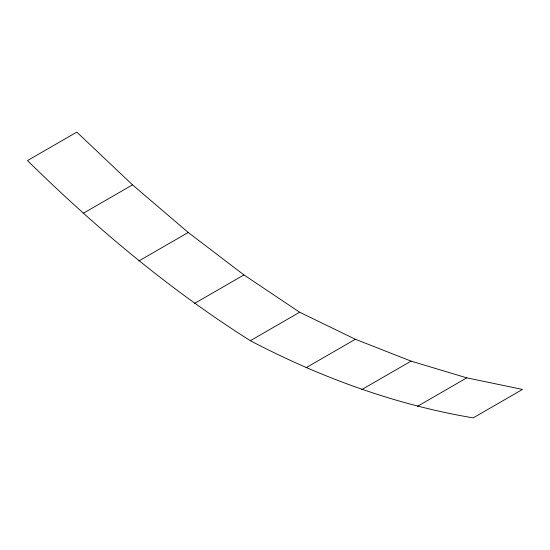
<?xml version="1.0" encoding="UTF-8"?>
<svg xmlns="http://www.w3.org/2000/svg" width="550" height="550" viewBox="0 0 550 550"><rect width="100%" height="100%" fill="white"/><g stroke="black" fill="none" stroke-linecap="round" stroke-linejoin="round"><path stroke-width="0.82" d="M83.215 213.324L132.516 184.855L188.231 232.464L243.939 274.918L299.654 312.235L355.362 339.254L411.077 361.123L466.785 377.85L522.5 389.428L473.199 417.89C395.203 404.752 320.279 377.355 250.346 340.697C169.352 289.534 95.686 227.693 27.5 160.572L76.801 132.11L132.516 184.855M138.923 260.927L188.231 232.464M194.638 303.387L243.939 274.918M250.346 340.697L299.654 312.235M306.061 367.716L355.362 339.254M361.769 389.586L411.077 361.123M417.484 406.312L466.785 377.85"/></g></svg>
